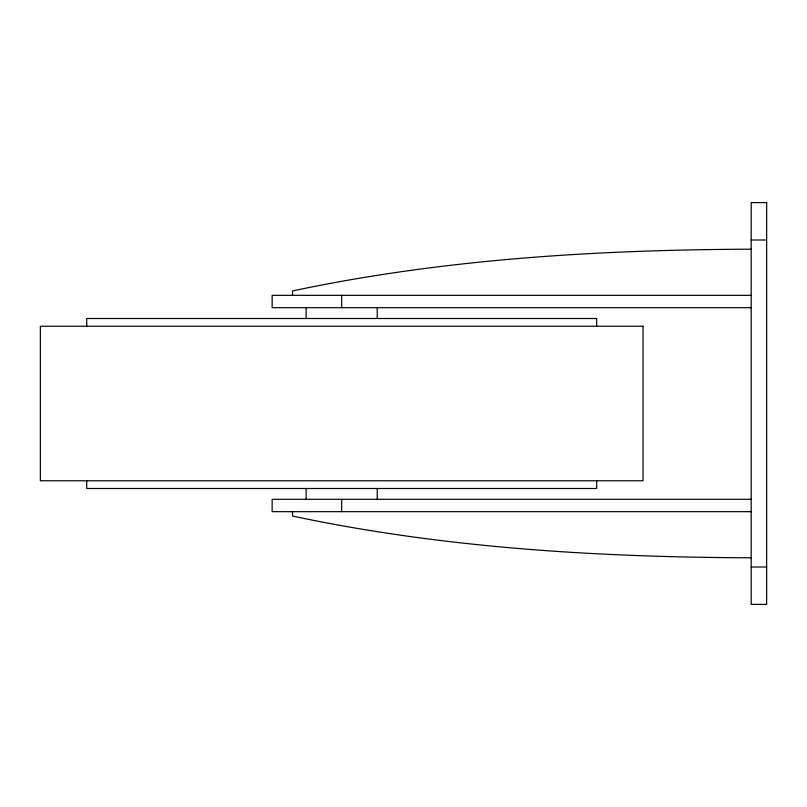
<?xml version="1.0" encoding="UTF-8"?>
<svg xmlns="http://www.w3.org/2000/svg" width="807" height="807" viewBox="0 0 807 807"><rect width="100%" height="100%" fill="white"/><g stroke="black" fill="none" stroke-linecap="round" stroke-linejoin="round"><path stroke-width="1.21" d="M751.196 249.192C597.594 249.817 443.063 258.986 292.517 290.944L292.517 295.332M751.196 240.002L766.65 240.002M751.196 295.332L272.151 295.332L272.151 307.689L751.196 307.689M751.196 499.311L272.151 499.311L272.151 511.668L751.196 511.668M751.196 566.998L766.65 566.998M751.196 557.808C597.594 557.183 443.063 548.014 292.517 516.056L292.517 511.668M596.666 326.23L596.666 318.503L86.712 318.503L86.712 326.23M596.666 480.77L596.666 488.497L86.712 488.497L86.712 480.77M377.232 307.528L377.232 318.503M377.232 488.497L377.232 499.311M341.684 295.332L341.684 307.689M341.684 499.311L341.684 511.668M306.146 307.528L306.146 318.503M306.146 488.497L306.146 499.311M766.65 202.607L751.196 202.607L751.196 604.393L766.65 604.393L766.65 202.607M643.028 326.23L40.35 326.23L40.35 480.77L643.028 480.77L643.028 326.23"/></g></svg>
